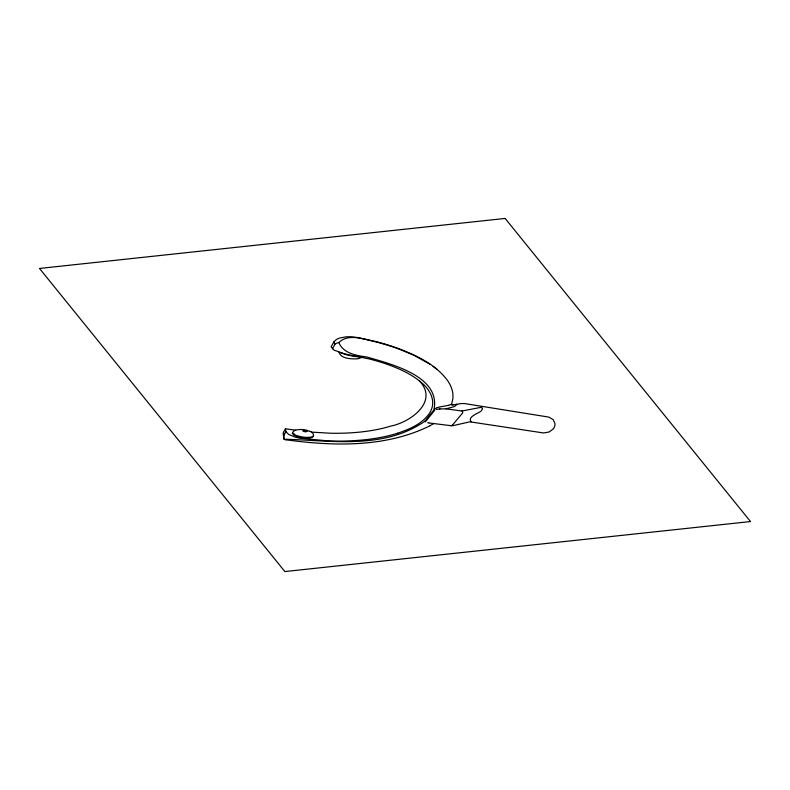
<?xml version="1.0" encoding="UTF-8"?>
<svg xmlns="http://www.w3.org/2000/svg" width="790" height="790" viewBox="0 0 790 790"><rect width="100%" height="100%" fill="white"/><g stroke="black" fill="none" stroke-linecap="round" stroke-linejoin="round"><path stroke-width="1.19" d="M482.216 408.647L482.147 408.015M338.93 352.123C341.063 358.966 351.145 358.976 357.139 358.838A9.934 4.612 6.1 0 0 361.553 357.248M285.792 439.279L284.133 439.299L283.205 433.868A10.606 4.928 6.1 0 1 283.501 432.337L285.466 428.792L295.687 430.175A11.06 5.145 6.1 0 1 309.957 431.419M449.263 405.072L450.103 404.796A15.05 6.992 6.1 0 0 451.663 404.115L453.006 397.893L452.858 393.578A103.618 48.17 6.1 0 0 447.347 380.237C435.379 364.299 416.547 355.46 398.387 348.528A132.789 61.729 6.1 0 0 375.546 341.458L356.843 337.399L350.642 336.738A21.379 9.934 6.1 0 0 345.941 336.866L340.006 337.962A20.51 9.529 6.1 0 0 336.204 339.661L333.953 341.705L331.109 346.81L334.081 350.148L343.68 353.535A60.395 28.075 6.1 0 0 350.098 355.056L369.019 358.917A108.635 50.501 6.1 0 1 388.018 364.595C400.649 369.246 413.437 374.924 423.272 384.355M283.827 438.016A33.2 15.435 6.1 0 1 283.946 435.231L285.941 431.666L285.466 428.792M332.363 348.844L335.069 344.025A13.163 6.113 6.1 0 1 338.861 342.544C348.736 332.807 365.158 339.71 376.05 341.961A133.204 61.916 6.1 0 1 398.97 349.052L414.039 355.312L430.501 364.506M481.525 410.494L481.969 409.753A13.233 6.152 6.1 0 0 482.186 409.032M338.831 342.524C343.295 353.525 356.705 355.609 366.965 357.021C390.497 363.993 441.452 376.079 433.858 410.02L424.832 421.258C384.147 449.401 332.866 440.692 286.415 439.27M434.796 410.129L425.336 421.88L424.832 421.258M452.581 424.951L462.654 412.913A9.924 4.612 6.1 0 0 462.673 412.103L462.002 411.007L445.846 408.835L440.682 408.914M481.15 410.938L480.843 411.235A14.506 6.745 6.1 0 1 478.701 412.568A54.49 25.329 6.1 0 0 476.775 413.496C474.326 414.977 468.223 417.88 470.85 421.406A1.995 0.928 6.1 0 1 471.205 421.751M433.759 423.549L429.869 425.8M434.391 408.904L435.053 408.549M429.296 426.106L428.851 426.343M428.713 426.412C384.878 447.555 333.716 446.261 286.582 439.882L285.941 439.793M435.912 408.163L436.495 407.926M437.087 407.709L438.845 407.166M397.627 433.197C409.309 429.276 421.742 424.151 429.118 413.753A82.377 38.295 6.1 0 0 423.479 384.325M448.789 405.211L448.384 405.319A22.13 10.29 6.1 0 1 446.37 405.764L439.497 406.988M453.46 425.563L468.964 422.018A3.654 1.699 6.1 0 1 471.196 422.018L543.639 432.969L549.188 431.982L553.227 428.94A32.36 15.04 6.1 0 0 554.965 423.578L553.217 419.638L548.823 417.1L464.481 403.542L460.955 403.572A13.588 6.32 6.1 0 0 460.047 403.71L453.104 404.895M436.12 409.427L439.467 408.993M462.002 411.007L481.811 407.196M445.846 408.835L453.914 406.751A13.697 6.369 6.1 0 0 456.758 404.282M439.507 408.993L440.247 408.944M357.287 440.445L350.207 440.85A135.742 63.101 6.1 0 1 328.393 440.919L299.736 438.203A28.894 13.43 6.1 0 1 294.986 437.028L288.666 434.451L285.941 431.666M359.588 356.843L355.658 356.547M311.398 432.1L330.368 433.226A126.321 58.717 6.1 0 0 352.597 432.723L358.729 432.209A116.249 54.036 6.1 0 0 391.297 425.968C410.198 422.156 438.845 401.893 419.688 381.185M429.197 422.986L450.902 425.682L452.216 425.297A4.523 2.103 6.1 0 0 452.581 424.951M428.822 422.936L427.696 422.759M346.287 354.69L340.293 352.567M310.075 431.37L310.737 431.705A9.401 4.375 6.1 0 1 313.225 436.179M433.167 366.333L436.9 369.315M333.755 342.06L335.069 344.025M283.501 432.328L283.946 435.231M292.853 432.12A9.52 4.424 6.1 0 1 295.687 430.175M285.941 439.744A3.585 1.669 6.1 0 1 284.064 439.349M453.223 425.613A4.187 1.945 6.1 0 1 450.794 425.662M453.075 404.875A1.876 0.869 6.1 0 1 452.018 404.944M452.018 404.924A3.091 1.432 6.1 0 1 451.781 404.806M355.658 356.557A33.022 15.356 6.1 0 1 346.316 354.671M397.656 433.216A121.127 56.307 6.1 0 1 357.268 440.415M292.31 433.177L293.673 434.974L297.287 436.594A17.113 7.959 6.1 0 0 302.224 437.779L309.808 438.016L312.129 437.344L313.186 436.169L311.329 437.166L306.421 437.413A16.175 7.525 6.1 0 1 302.452 436.988L300.476 436.594A15.978 7.426 6.1 0 1 297.721 435.813C295.262 436.327 292.369 431.291 292.31 433.177M306.925 431.449L305.947 431.775A2.735 1.274 6.1 0 1 304.802 431.686A3.437 1.6 6.1 0 1 303.528 431.33L302.797 430.728L303.775 430.461A2.656 1.234 6.1 0 1 304.891 430.54L305.088 430.57A3.624 1.679 6.1 0 1 306.026 430.827L306.925 431.449M505.126 218.435L39.5 268.452L284.874 571.565L750.5 521.548L505.126 218.435"/></g></svg>
